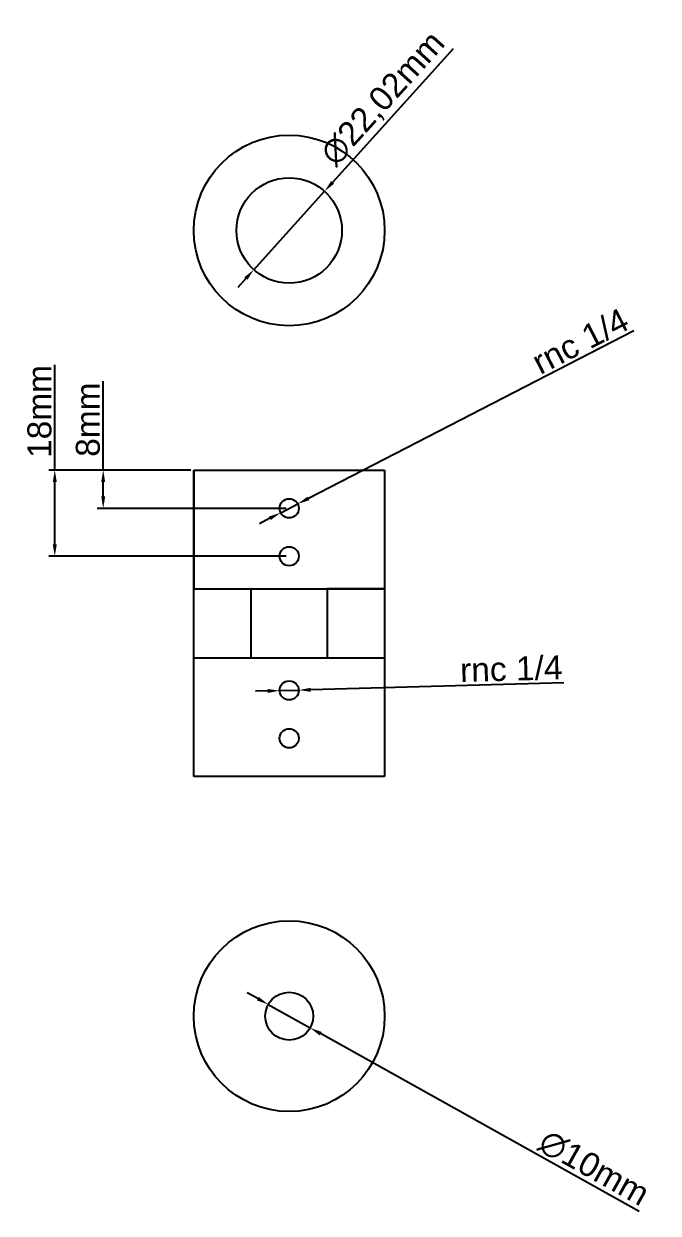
# Model space of a CAD drawing. Header units: centimetres. Extents: x 6534 to 31506, y 42826 to 109107.
# Drawn here: x 14889 to 15021.3, y 49027.7 to 49276 of the extents above; entities that cross this region are included whole.
import ezdxf

# ---------------------------------------------------------------- set-up
doc = ezdxf.new("R2010")
doc.units = ezdxf.units.CM
doc.header["$LTSCALE"] = 0.5
doc.styles.get("Standard").update_dxf_attribs({"font": 'arial.ttf'})
doc.dimstyles.new('Copia de ISO-25', dxfattribs={"dimtxt": 5, "dimasz": 2.5, "dimexe": 1.25, "dimexo": 0.625, "dimtad": 1, "dimtxsty": 'Standard', "dimcen": 2.5, "dimclrd": 1, "dimclre": 1, "dimadec": 0, "dimazin": 0, "dimtfac": 1, "dimtmove": 0, "dimatfit": 3, "dimfxl": 1, "dimarcsym": 0})

# ---------------------------------------------------------------- blocks, each defined once
blk = doc.blocks.new('*D335')
at = {"color": 1, "lineweight": -2, "transparency": 16777216}
for p, q in [((14978.54, 49270.75), (14953.38, 49242.85)), ((14936.96, 49224.64), (14951.71, 49241)), ((14935.29, 49222.79), (14933.61, 49220.93))]:
    blk.add_line(p, q, dxfattribs=at)
at = {"color": 1, "transparency": 16777216}
for points in [[(14953.07, 49243.13), (14953.69, 49242.58), (14951.71, 49241)], [(14934.98, 49223.07), (14935.6, 49222.51), (14936.96, 49224.64)]]:
    blk.add_solid(points, dxfattribs=at)
at = {"layer": 'Defpoints', "color": 0, "transparency": 16777216}
for p in [(14951.71, 49241), (14936.96, 49224.64)]:
    blk.add_point(p, dxfattribs=at)
at = {"color": 0, "transparency": 16777216, "insert": (14964.04, 49260.22), "char_height": 5, "attachment_point": 5, "rotation": 47.9568}
blk.add_mtext('∅22,02mm', dxfattribs=at)
blk = doc.blocks.new('*D336')
at = {"color": 1, "lineweight": -2, "transparency": 16777216}
for p, q in [((14937.79, 49072.48), (14935.6, 49073.7)), ((14939.97, 49071.26), (14948.7, 49066.38)), ((15017.34, 49028.06), (14950.88, 49065.17))]:
    blk.add_line(p, q, dxfattribs=at)
at = {"color": 1, "transparency": 16777216}
for points in [[(14937.99, 49072.84), (14937.58, 49072.11), (14939.97, 49071.26)], [(14951.09, 49065.53), (14950.68, 49064.8), (14948.7, 49066.38)]]:
    blk.add_solid(points, dxfattribs=at)
at = {"layer": 'Defpoints', "color": 0, "transparency": 16777216}
for p in [(14939.97, 49071.26), (14948.7, 49066.38)]:
    blk.add_point(p, dxfattribs=at)
at = {"color": 0, "transparency": 16777216, "insert": (15007.89, 49037.14), "char_height": 5, "attachment_point": 5, "rotation": 330.827}
blk.add_mtext('∅10mm', dxfattribs=at)
blk = doc.blocks.new('*D337')
at = {"color": 1, "lineweight": -2, "transparency": 16777216}
for p, q in [((14905.55, 49182.82), (14905.55, 49201.36)), ((14923.81, 49182.82), (14904.3, 49182.82)), ((14905.55, 49177.32), (14905.55, 49180.32)), ((14943.71, 49174.82), (14904.3, 49174.82))]:
    blk.add_line(p, q, dxfattribs=at)
at = {"color": 1, "transparency": 16777216}
for points in [[(14905.13, 49180.32), (14905.96, 49180.32), (14905.55, 49182.82)], [(14905.13, 49177.32), (14905.96, 49177.32), (14905.55, 49174.82)]]:
    blk.add_solid(points, dxfattribs=at)
at = {"layer": 'Defpoints', "color": 0, "transparency": 16777216}
for p in [(14905.55, 49182.82), (14924.43, 49182.82), (14944.33, 49174.82)]:
    blk.add_point(p, dxfattribs=at)
at = {"color": 0, "transparency": 16777216, "insert": (14902.37, 49193.34), "char_height": 5, "attachment_point": 5, "rotation": 90}
blk.add_mtext('8mm', dxfattribs=at)
blk = doc.blocks.new('*D338')
at = {"color": 1, "lineweight": -2, "transparency": 16777216}
for p, q in [((15016.2, 49211.87), (14948.33, 49176.88)), ((14942.56, 49173.9), (14946.11, 49175.74)), ((14940.33, 49172.76), (14938.11, 49171.61))]:
    blk.add_line(p, q, dxfattribs=at)
at = {"color": 1, "transparency": 16777216}
for points in [[(14948.14, 49177.25), (14948.52, 49176.51), (14946.11, 49175.74)], [(14940.14, 49173.13), (14940.52, 49172.39), (14942.56, 49173.9)]]:
    blk.add_solid(points, dxfattribs=at)
at = {"layer": 'Defpoints', "color": 0, "transparency": 16777216}
for p in [(14942.56, 49173.9), (14946.11, 49175.74)]:
    blk.add_point(p, dxfattribs=at)
at = {"color": 0, "transparency": 16777216, "insert": (15005.04, 49209.72), "char_height": 5, "attachment_point": 5, "rotation": 27.2713}
blk.add_mtext('rnc 1/4', dxfattribs=at)
blk = doc.blocks.new('*D476')
at = {"color": 1, "lineweight": -2, "transparency": 16777216}
for p, q in [((14895.45, 49182.82), (14895.45, 49204.77)), ((14923.81, 49182.82), (14894.2, 49182.82)), ((14895.45, 49167.32), (14895.45, 49180.32)), ((14943.71, 49164.82), (14894.2, 49164.82))]:
    blk.add_line(p, q, dxfattribs=at)
at = {"color": 1, "transparency": 16777216}
for points in [[(14895.03, 49180.32), (14895.86, 49180.32), (14895.45, 49182.82)], [(14895.03, 49167.32), (14895.86, 49167.32), (14895.45, 49164.82)]]:
    blk.add_solid(points, dxfattribs=at)
at = {"layer": 'Defpoints', "color": 0, "transparency": 16777216}
for p in [(14895.45, 49182.82), (14924.43, 49182.82), (14944.33, 49164.82)]:
    blk.add_point(p, dxfattribs=at)
at = {"color": 0, "transparency": 16777216, "insert": (14892.27, 49195.04), "char_height": 5, "attachment_point": 5, "rotation": 90}
blk.add_mtext('18mm', dxfattribs=at)
blk = doc.blocks.new('*D477')
at = {"color": 1, "lineweight": -2, "transparency": 16777216}
for p, q in [((14939.84, 49136.7), (14937.34, 49136.63)), ((14942.33, 49136.77), (14946.33, 49136.88)), ((15001.63, 49138.41), (14948.83, 49136.95))]:
    blk.add_line(p, q, dxfattribs=at)
at = {"color": 1, "transparency": 16777216}
for points in [[(14939.82, 49137.11), (14939.85, 49136.28), (14942.33, 49136.77)], [(14948.82, 49137.36), (14948.84, 49136.53), (14946.33, 49136.88)]]:
    blk.add_solid(points, dxfattribs=at)
at = {"layer": 'Defpoints', "color": 0, "transparency": 16777216}
for p in [(14942.33, 49136.77), (14946.33, 49136.88)]:
    blk.add_point(p, dxfattribs=at)
at = {"color": 0, "transparency": 16777216, "insert": (14990.64, 49141.31), "char_height": 5, "attachment_point": 5, "rotation": 1.5838}
blk.add_mtext('rnc 1/4', dxfattribs=at)

msp = doc.modelspace()

# ---------------------------------------------------------------- linework, layer by layer
for p, q in [((14924.434, 49182.821), (14964.234, 49182.821)), ((14924.434, 49118.821), (14924.434, 49182.821)), ((14924.434, 49182.821), (14924.434, 49158.021)), ((14964.234, 49182.821), (14964.234, 49118.821)), ((14964.234, 49182.821), (14964.234, 49158.021)), ((14924.434, 49158.021), (14964.234, 49158.021)), ((14936.434, 49143.621), (14936.434, 49158.021)), ((14964.234, 49158.021), (14952.234, 49158.021)), ((14952.234, 49158.021), (14952.234, 49143.621)), ((14924.434, 49118.821), (14924.434, 49143.621)), ((14924.434, 49143.621), (14964.234, 49143.621)), ((14936.434, 49143.621), (14952.234, 49143.621)), ((14964.234, 49118.821), (14924.434, 49118.821))]:
    msp.add_line(p, q)
for centre, radius in [((14944.334, 49232.821), 19.9), ((14944.334, 49232.821), 11.01), ((14944.334, 49174.821), 2), ((14944.334, 49164.821), 2), ((14944.334, 49136.821), 2), ((14944.334, 49126.821), 2), ((14944.334, 49068.821), 19.9), ((14944.334, 49068.821), 5)]:
    msp.add_circle(centre, radius)

# ---------------------------------------------------------------- dimensions: what is measured, and where the dimension line sits
dim = msp.add_diameter_dim_2p(p1=(14936.96, 49224.645), p2=(14951.707, 49240.998), dimstyle='Copia de ISO-25', override={"dimpost": 'mm'})
dim.commit()
dim.dimension.update_dxf_attribs({"geometry": '*D335', "text_midpoint": (14964.041, 49260.217)})
for p1, p2, picture, middle in [((14942.556, 49173.905), (14946.111, 49175.737), '*D338', (15006.506, 49206.871)), ((14942.334, 49136.766), (14946.333, 49136.876), '*D477', (14990.733, 49138.104))]:
    dim = msp.add_diameter_dim_2p(p1=p1, p2=p2, text='rnc 1/4', dimstyle='Copia de ISO-25', override={"dimpost": 'mm'})
    dim.commit()
    dim.dimension.update_dxf_attribs({"geometry": picture, "text_midpoint": middle, "dimtype": 163})
for base, p1, picture, middle in [((14895.448, 49182.821), (14944.334, 49164.821), '*D476', (14892.27, 49195.044)), ((14905.545, 49182.821), (14944.334, 49174.821), '*D337', (14902.367, 49193.34))]:
    dim = msp.add_linear_dim(base=base, p1=p1, p2=(14924.434, 49182.821), angle=90, dimstyle='Copia de ISO-25', override={"dimpost": 'mm'})
    dim.commit()
    dim.dimension.update_dxf_attribs({"geometry": picture, "text_midpoint": middle})
dim = msp.add_diameter_dim_2p(p1=(14939.968, 49071.258), p2=(14948.699, 49066.384), dimstyle='Copia de ISO-25', override={"dimpost": 'mm'})
dim.commit()
dim.dimension.update_dxf_attribs({"geometry": '*D336', "text_midpoint": (15006.27, 49034.244), "dimtype": 163})

doc.saveas('drawing.dxf')
